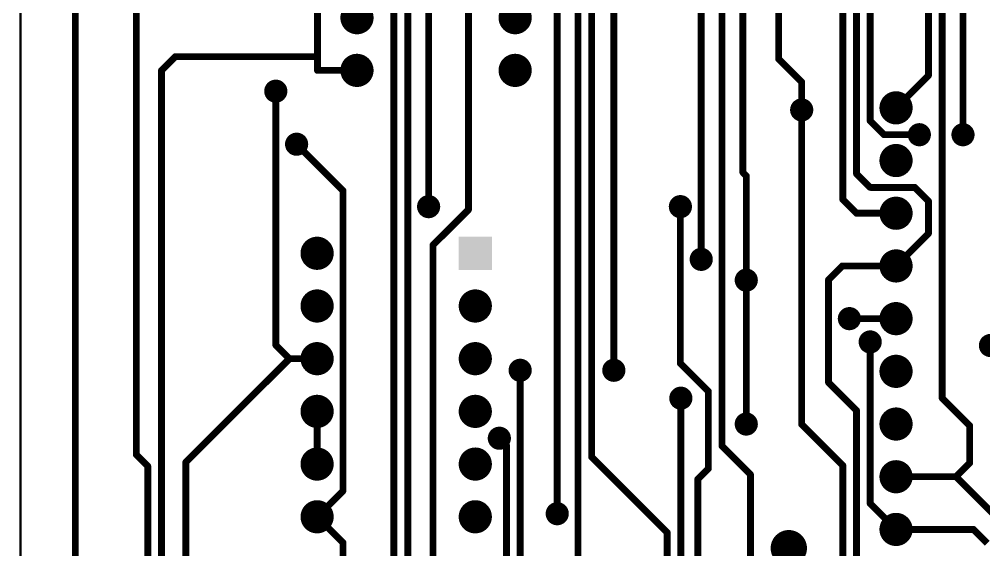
# Model space of a CAD drawing. Extents: x 0 to 107, y 0 to 143.
# Drawn here: x -0.06 to 46.4, y 67.06 to 92.62 of the extents above; entities that cross this region are included whole.
import ezdxf

# ---------------------------------------------------------------- set-up
doc = ezdxf.new("R2010")
doc.units = 0
for name, color, linetype in [('Board_Outline', 21, 'CONTINUOUS'), ('Bottom', 10, 'CONTINUOUS'), ('Bottom_Mask', 15, 'CONTINUOUS')]:
    doc.layers.add(name, color=color, linetype=linetype)

msp = doc.modelspace()

# ---------------------------------------------------------------- linework, layer by layer
at = {"layer": 'Board_Outline', "linetype": 'CONTINUOUS', "const_width": 0.12}
msp.add_lwpolyline([(107.1581, 142.5924), (0, 142.5924), (0, 0), (107.1581, 0), (107.1581, 142.5924)], dxfattribs=at)
at = {"layer": 'Bottom', "linetype": 'CONTINUOUS', "const_width": 0.33}
for points in [[(2.6427, 15.0902), (2.6427, 132.955)], [(33.7947, 130.5727), (33.7947, 72.0553)], [(19.6597, 83.5932), (19.6597, 129.9459)], [(34.7977, 85.2453), (34.7977, 125.957)], [(18.6567, 124.954), (18.6567, 62.5567)], [(5.5789, 71.638), (5.5789, 117.4552)], [(27.5176, 116.9713), (27.5176, 71.5233)], [(39.6127, 83.9351), (39.6127, 114.7901)], [(45.4028, 114.1551), (45.4028, 87.0603)], [(40.2727, 110.3701), (40.2727, 85.1801)], [(32.7917, 81.0532), (32.7917, 102.8203)], [(17.9876, 65.0876), (17.9876, 101.0805)], [(26.8576, 50.1352), (26.8576, 99.6604)], [(44.3998, 99.4482), (44.3998, 74.3615)], [(21.5797, 99.0255), (21.5797, 83.4462)], [(14.3027, 90.8205), (14.3027, 98.4154)], [(25.8546, 98.3655), (25.8546, 68.7945)], [(40.9327, 98.3301), (40.9327, 87.7201)], [(43.7398, 89.9172), (43.7398, 95.473)], [(28.5827, 94.1352), (28.5827, 75.7063)], [(36.5227, 90.7102), (36.5227, 94.1352)], [(6.7902, 90.1605), (7.4502, 90.8205)], [(7.4502, 90.8205), (14.3027, 90.8205)], [(14.3027, 90.8205), (14.3027, 90.1604)], [(37.6327, 89.6002), (36.5227, 90.7102)], [(6.7902, 18.9252), (6.7902, 90.1605)], [(14.3027, 90.1604), (16.2077, 90.1604)], [(37.6327, 88.2542), (37.6327, 89.6002)], [(42.1777, 88.3551), (43.7398, 89.9172)], [(12.2967, 76.9252), (12.2967, 89.1575)], [(37.6327, 73.1024), (37.6327, 88.2542)], [(40.9327, 87.7201), (41.5927, 87.0602)], [(41.5927, 87.0602), (43.3006, 87.0602)], [(13.2997, 86.6022), (15.5327, 84.3692)], [(34.9627, 85.0803), (34.7977, 85.2453)], [(34.9627, 80.0502), (34.9627, 85.0803)], [(40.2727, 85.1801), (40.9327, 84.5202)], [(40.9327, 84.5202), (43.0798, 84.5202)], [(43.0798, 84.5202), (43.7398, 83.8602)], [(15.5327, 84.3692), (15.5327, 69.8902)], [(40.2727, 83.2751), (39.6127, 83.9351)], [(31.7887, 83.5932), (31.7887, 76.0363)], [(43.7398, 83.8602), (43.7398, 82.2973)], [(21.5797, 83.4462), (19.8677, 81.7342)], [(42.1777, 83.2751), (40.2727, 83.2751)], [(43.7398, 82.2973), (42.1777, 80.7352)], [(19.8677, 81.7342), (19.8677, 54.2907)], [(39.5867, 80.7352), (38.9267, 80.0752)], [(42.1777, 80.7352), (39.5867, 80.7352)], [(34.9627, 73.1153), (34.9627, 80.0502)], [(38.9267, 80.0752), (38.9267, 75.1179)], [(42.1777, 78.1951), (39.9297, 78.1952)], [(40.9327, 77.0722), (40.9327, 69.2801)], [(12.9567, 76.2652), (12.2967, 76.9252)], [(7.9602, 71.2686), (12.9567, 76.2652)], [(12.9567, 76.2652), (14.2877, 76.2652)], [(31.7887, 76.0363), (33.1347, 74.6903)], [(24.0697, 65.9479), (24.0697, 75.7063)], [(38.9267, 75.1179), (40.2727, 73.7719)], [(33.1347, 74.6903), (33.1347, 70.9656)], [(31.8106, 74.3603), (31.8106, 29.6951)], [(44.3998, 74.3615), (45.7224, 73.0389)], [(14.2877, 71.1852), (14.2877, 73.7252)], [(40.2727, 73.7719), (40.2727, 63.9262)], [(39.6127, 71.1224), (37.6327, 73.1024)], [(45.7224, 73.0389), (45.7224, 71.2351)], [(23.4097, 72.0872), (23.0667, 72.4302)], [(23.0667, 72.4302), (23.0667, 72.4302)], [(23.4097, 64.7011), (23.4097, 72.0872)], [(33.7947, 72.0553), (35.1626, 70.6874)], [(6.1302, 71.0868), (5.5789, 71.638)], [(27.5176, 71.5233), (31.1506, 67.8903)], [(6.1302, 19.8532), (6.1302, 71.0868)], [(7.9602, 62.5077), (7.9602, 71.2686)], [(33.1347, 70.9656), (32.6257, 70.4567)], [(39.6127, 63.2662), (39.6127, 71.1224)], [(45.7224, 71.2351), (45.0624, 70.5751)], [(32.6257, 70.4567), (32.6257, 62.134)], [(35.1626, 70.6874), (35.1626, 45.0303)], [(42.1777, 70.5751), (45.0624, 70.5751)], [(45.0624, 70.5751), (47.2327, 68.4048)], [(15.5327, 69.8902), (14.2877, 68.6452)], [(40.9327, 69.2801), (42.1777, 68.0351)], [(14.2877, 68.6452), (15.5327, 67.4002)], [(31.1506, 67.8903), (31.1506, 39.3652)], [(42.1777, 68.0351), (45.9127, 68.0351)], [(45.9127, 68.0351), (46.5727, 67.3752)], [(15.5327, 67.4002), (15.5327, 63.9956)]]:
    msp.add_lwpolyline(points, dxfattribs=at)
at = {"layer": 'Bottom', "linetype": 'CONTINUOUS'}
for points, const_width in [([(16.5827, 92.7004, 1), (15.8327, 92.7004, 1), (16.5827, 92.7004, 1)], 0.75), ([(24.2027, 92.7004, 1), (23.4527, 92.7004, 1), (24.2027, 92.7004, 1)], 0.75), ([(7.5327, 90.8205, 1), (7.3677, 90.8205, 1), (7.5327, 90.8205, 1)], 0.165), ([(7.5327, 90.8205, 1), (7.3677, 90.8205, 1), (7.5327, 90.8205, 1)], 0.165), ([(14.3852, 90.8205, 1), (14.2202, 90.8205, 1), (14.3852, 90.8205, 1)], 0.165), ([(14.3852, 90.8205, 1), (14.2202, 90.8205, 1), (14.3852, 90.8205, 1)], 0.165), ([(14.3852, 90.8205, 1), (14.2202, 90.8205, 1), (14.3852, 90.8205, 1)], 0.165), ([(16.5827, 90.1604, 1), (15.8327, 90.1604, 1), (16.5827, 90.1604, 1)], 0.75), ([(24.2027, 90.1604, 1), (23.4527, 90.1604, 1), (24.2027, 90.1604, 1)], 0.75), ([(36.6052, 90.7102, 1), (36.4402, 90.7102, 1), (36.6052, 90.7102, 1)], 0.165), ([(36.6052, 90.7102, 1), (36.4402, 90.7102, 1), (36.6052, 90.7102, 1)], 0.165), ([(6.8727, 90.1605, 1), (6.7077, 90.1605, 1), (6.8727, 90.1605, 1)], 0.165), ([(6.8727, 90.1605, 1), (6.7077, 90.1605, 1), (6.8727, 90.1605, 1)], 0.165), ([(14.3852, 90.1604, 1), (14.2202, 90.1604, 1), (14.3852, 90.1604, 1)], 0.165), ([(14.3852, 90.1604, 1), (14.2202, 90.1604, 1), (14.3852, 90.1604, 1)], 0.165), ([(16.2902, 90.1604, 1), (16.1252, 90.1604, 1), (16.2902, 90.1604, 1)], 0.165), ([(37.7152, 89.6002, 1), (37.5502, 89.6002, 1), (37.7152, 89.6002, 1)], 0.165), ([(37.7152, 89.6002, 1), (37.5502, 89.6002, 1), (37.7152, 89.6002, 1)], 0.165), ([(43.8223, 89.9172, 1), (43.6573, 89.9172, 1), (43.8223, 89.9172, 1)], 0.165), ([(43.8223, 89.9172, 1), (43.6573, 89.9172, 1), (43.8223, 89.9172, 1)], 0.165), ([(12.5507, 89.1575, 1), (12.0427, 89.1575, 1), (12.5507, 89.1575, 1)], 0.508), ([(12.3792, 89.1575, 1), (12.2142, 89.1575, 1), (12.3792, 89.1575, 1)], 0.165), ([(37.8867, 88.2542, 1), (37.3787, 88.2542, 1), (37.8867, 88.2542, 1)], 0.508), ([(42.5527, 88.3551, 1), (41.8027, 88.3551, 1), (42.5527, 88.3551, 1)], 0.75), ([(37.7152, 88.2542, 1), (37.5502, 88.2542, 1), (37.7152, 88.2542, 1)], 0.165), ([(37.7152, 88.2542, 1), (37.5502, 88.2542, 1), (37.7152, 88.2542, 1)], 0.165), ([(42.2602, 88.3551, 1), (42.0952, 88.3551, 1), (42.2602, 88.3551, 1)], 0.165), ([(41.0152, 87.7201, 1), (40.8502, 87.7201, 1), (41.0152, 87.7201, 1)], 0.165), ([(41.0152, 87.7201, 1), (40.8502, 87.7201, 1), (41.0152, 87.7201, 1)], 0.165), ([(43.5546, 87.0602, 1), (43.0466, 87.0602, 1), (43.5546, 87.0602, 1)], 0.508), ([(45.6568, 87.0603, 1), (45.1488, 87.0603, 1), (45.6568, 87.0603, 1)], 0.508), ([(13.5537, 86.6022, 1), (13.0457, 86.6022, 1), (13.5537, 86.6022, 1)], 0.508), ([(41.6752, 87.0602, 1), (41.5102, 87.0602, 1), (41.6752, 87.0602, 1)], 0.165), ([(41.6752, 87.0602, 1), (41.5102, 87.0602, 1), (41.6752, 87.0602, 1)], 0.165), ([(43.3831, 87.0602, 1), (43.2181, 87.0602, 1), (43.3831, 87.0602, 1)], 0.165), ([(45.4853, 87.0603, 1), (45.3203, 87.0603, 1), (45.4853, 87.0603, 1)], 0.165), ([(13.3822, 86.6022, 1), (13.2172, 86.6022, 1), (13.3822, 86.6022, 1)], 0.165), ([(42.5527, 85.8151, 1), (41.8027, 85.8151, 1), (42.5527, 85.8151, 1)], 0.75), ([(34.8802, 85.2453, 1), (34.7152, 85.2453, 1), (34.8802, 85.2453, 1)], 0.165), ([(34.8802, 85.2453, 1), (34.7152, 85.2453, 1), (34.8802, 85.2453, 1)], 0.165), ([(35.0452, 85.0803, 1), (34.8802, 85.0803, 1), (35.0452, 85.0803, 1)], 0.165), ([(35.0452, 85.0803, 1), (34.8802, 85.0803, 1), (35.0452, 85.0803, 1)], 0.165), ([(40.3552, 85.1801, 1), (40.1902, 85.1801, 1), (40.3552, 85.1801, 1)], 0.165), ([(40.3552, 85.1801, 1), (40.1902, 85.1801, 1), (40.3552, 85.1801, 1)], 0.165), ([(41.0152, 84.5202, 1), (40.8502, 84.5202, 1), (41.0152, 84.5202, 1)], 0.165), ([(41.0152, 84.5202, 1), (40.8502, 84.5202, 1), (41.0152, 84.5202, 1)], 0.165), ([(43.1623, 84.5202, 1), (42.9973, 84.5202, 1), (43.1623, 84.5202, 1)], 0.165), ([(43.1623, 84.5202, 1), (42.9973, 84.5202, 1), (43.1623, 84.5202, 1)], 0.165), ([(15.6152, 84.3692, 1), (15.4502, 84.3692, 1), (15.6152, 84.3692, 1)], 0.165), ([(15.6152, 84.3692, 1), (15.4502, 84.3692, 1), (15.6152, 84.3692, 1)], 0.165), ([(19.9137, 83.5932, 1), (19.4057, 83.5932, 1), (19.9137, 83.5932, 1)], 0.508), ([(32.0427, 83.5932, 1), (31.5347, 83.5932, 1), (32.0427, 83.5932, 1)], 0.508), ([(39.6952, 83.9351, 1), (39.5302, 83.9351, 1), (39.6952, 83.9351, 1)], 0.165), ([(39.6952, 83.9351, 1), (39.5302, 83.9351, 1), (39.6952, 83.9351, 1)], 0.165), ([(19.7422, 83.5932, 1), (19.5772, 83.5932, 1), (19.7422, 83.5932, 1)], 0.165), ([(31.8712, 83.5932, 1), (31.7062, 83.5932, 1), (31.8712, 83.5932, 1)], 0.165), ([(42.5527, 83.2751, 1), (41.8027, 83.2751, 1), (42.5527, 83.2751, 1)], 0.75), ([(43.8223, 83.8602, 1), (43.6573, 83.8602, 1), (43.8223, 83.8602, 1)], 0.165), ([(43.8223, 83.8602, 1), (43.6573, 83.8602, 1), (43.8223, 83.8602, 1)], 0.165), ([(21.6622, 83.4462, 1), (21.4972, 83.4462, 1), (21.6622, 83.4462, 1)], 0.165), ([(21.6622, 83.4462, 1), (21.4972, 83.4462, 1), (21.6622, 83.4462, 1)], 0.165), ([(40.3552, 83.2751, 1), (40.1902, 83.2751, 1), (40.3552, 83.2751, 1)], 0.165), ([(40.3552, 83.2751, 1), (40.1902, 83.2751, 1), (40.3552, 83.2751, 1)], 0.165), ([(42.2602, 83.2751, 1), (42.0952, 83.2751, 1), (42.2602, 83.2751, 1)], 0.165), ([(43.8223, 82.2973, 1), (43.6573, 82.2973, 1), (43.8223, 82.2973, 1)], 0.165), ([(43.8223, 82.2973, 1), (43.6573, 82.2973, 1), (43.8223, 82.2973, 1)], 0.165), ([(14.6627, 81.3452, 1), (13.9127, 81.3452, 1), (14.6627, 81.3452, 1)], 0.75), ([(19.9502, 81.7342, 1), (19.7852, 81.7342, 1), (19.9502, 81.7342, 1)], 0.165), ([(19.9502, 81.7342, 1), (19.7852, 81.7342, 1), (19.9502, 81.7342, 1)], 0.165), ([(33.0457, 81.0532, 1), (32.5377, 81.0532, 1), (33.0457, 81.0532, 1)], 0.508), ([(42.5527, 80.7352, 1), (41.8027, 80.7352, 1), (42.5527, 80.7352, 1)], 0.75), ([(32.8742, 81.0532, 1), (32.7092, 81.0532, 1), (32.8742, 81.0532, 1)], 0.165), ([(39.6692, 80.7352, 1), (39.5042, 80.7352, 1), (39.6692, 80.7352, 1)], 0.165), ([(39.6692, 80.7352, 1), (39.5042, 80.7352, 1), (39.6692, 80.7352, 1)], 0.165), ([(42.2602, 80.7352, 1), (42.0952, 80.7352, 1), (42.2602, 80.7352, 1)], 0.165), ([(42.2602, 80.7352, 1), (42.0952, 80.7352, 1), (42.2602, 80.7352, 1)], 0.165), ([(35.2167, 80.0502, 1), (34.7087, 80.0502, 1), (35.2167, 80.0502, 1)], 0.508), ([(35.0452, 80.0502, 1), (34.8802, 80.0502, 1), (35.0452, 80.0502, 1)], 0.165), ([(35.0452, 80.0502, 1), (34.8802, 80.0502, 1), (35.0452, 80.0502, 1)], 0.165), ([(39.0092, 80.0752, 1), (38.8442, 80.0752, 1), (39.0092, 80.0752, 1)], 0.165), ([(39.0092, 80.0752, 1), (38.8442, 80.0752, 1), (39.0092, 80.0752, 1)], 0.165), ([(14.6627, 78.8052, 1), (13.9127, 78.8052, 1), (14.6627, 78.8052, 1)], 0.75), ([(22.2827, 78.8052, 1), (21.5327, 78.8052, 1), (22.2827, 78.8052, 1)], 0.75), ([(40.1837, 78.1952, 1), (39.6757, 78.1952, 1), (40.1837, 78.1952, 1)], 0.508), ([(42.5527, 78.1951, 1), (41.8027, 78.1951, 1), (42.5527, 78.1951, 1)], 0.75), ([(40.0122, 78.1952, 1), (39.8472, 78.1952, 1), (40.0122, 78.1952, 1)], 0.165), ([(42.2602, 78.1951, 1), (42.0952, 78.1951, 1), (42.2602, 78.1951, 1)], 0.165), ([(41.1867, 77.0722, 1), (40.6787, 77.0722, 1), (41.1867, 77.0722, 1)], 0.508), ([(41.0152, 77.0722, 1), (40.8502, 77.0722, 1), (41.0152, 77.0722, 1)], 0.165), ([(46.9794, 76.9002, 1), (46.4714, 76.9002, 1), (46.9794, 76.9002, 1)], 0.508), ([(12.3792, 76.9252, 1), (12.2142, 76.9252, 1), (12.3792, 76.9252, 1)], 0.165), ([(12.3792, 76.9252, 1), (12.2142, 76.9252, 1), (12.3792, 76.9252, 1)], 0.165), ([(14.6627, 76.2652, 1), (13.9127, 76.2652, 1), (14.6627, 76.2652, 1)], 0.75), ([(22.2827, 76.2652, 1), (21.5327, 76.2652, 1), (22.2827, 76.2652, 1)], 0.75), ([(13.0392, 76.2652, 1), (12.8742, 76.2652, 1), (13.0392, 76.2652, 1)], 0.165), ([(13.0392, 76.2652, 1), (12.8742, 76.2652, 1), (13.0392, 76.2652, 1)], 0.165), ([(13.0392, 76.2652, 1), (12.8742, 76.2652, 1), (13.0392, 76.2652, 1)], 0.165), ([(14.3702, 76.2652, 1), (14.2052, 76.2652, 1), (14.3702, 76.2652, 1)], 0.165), ([(24.3237, 75.7063, 1), (23.8157, 75.7063, 1), (24.3237, 75.7063, 1)], 0.508), ([(28.8367, 75.7063, 1), (28.3287, 75.7063, 1), (28.8367, 75.7063, 1)], 0.508), ([(31.8712, 76.0363, 1), (31.7062, 76.0363, 1), (31.8712, 76.0363, 1)], 0.165), ([(31.8712, 76.0363, 1), (31.7062, 76.0363, 1), (31.8712, 76.0363, 1)], 0.165), ([(42.5527, 75.6551, 1), (41.8027, 75.6551, 1), (42.5527, 75.6551, 1)], 0.75), ([(24.1522, 75.7063, 1), (23.9872, 75.7063, 1), (24.1522, 75.7063, 1)], 0.165), ([(28.6652, 75.7063, 1), (28.5002, 75.7063, 1), (28.6652, 75.7063, 1)], 0.165), ([(39.0092, 75.1179, 1), (38.8442, 75.1179, 1), (39.0092, 75.1179, 1)], 0.165), ([(39.0092, 75.1179, 1), (38.8442, 75.1179, 1), (39.0092, 75.1179, 1)], 0.165), ([(32.0646, 74.3603, 1), (31.5566, 74.3603, 1), (32.0646, 74.3603, 1)], 0.508), ([(33.2172, 74.6903, 1), (33.0522, 74.6903, 1), (33.2172, 74.6903, 1)], 0.165), ([(33.2172, 74.6903, 1), (33.0522, 74.6903, 1), (33.2172, 74.6903, 1)], 0.165), ([(14.6627, 73.7252, 1), (13.9127, 73.7252, 1), (14.6627, 73.7252, 1)], 0.75), ([(22.2827, 73.7252, 1), (21.5327, 73.7252, 1), (22.2827, 73.7252, 1)], 0.75), ([(31.8931, 74.3603, 1), (31.7281, 74.3603, 1), (31.8931, 74.3603, 1)], 0.165), ([(44.4823, 74.3615, 1), (44.3173, 74.3615, 1), (44.4823, 74.3615, 1)], 0.165), ([(44.4823, 74.3615, 1), (44.3173, 74.3615, 1), (44.4823, 74.3615, 1)], 0.165), ([(14.3702, 73.7252, 1), (14.2052, 73.7252, 1), (14.3702, 73.7252, 1)], 0.165), ([(40.3552, 73.7719, 1), (40.1902, 73.7719, 1), (40.3552, 73.7719, 1)], 0.165), ([(40.3552, 73.7719, 1), (40.1902, 73.7719, 1), (40.3552, 73.7719, 1)], 0.165), ([(35.2167, 73.1153, 1), (34.7087, 73.1153, 1), (35.2167, 73.1153, 1)], 0.508), ([(42.5527, 73.1152, 1), (41.8027, 73.1152, 1), (42.5527, 73.1152, 1)], 0.75), ([(35.0452, 73.1153, 1), (34.8802, 73.1153, 1), (35.0452, 73.1153, 1)], 0.165), ([(37.7152, 73.1024, 1), (37.5502, 73.1024, 1), (37.7152, 73.1024, 1)], 0.165), ([(37.7152, 73.1024, 1), (37.5502, 73.1024, 1), (37.7152, 73.1024, 1)], 0.165), ([(45.8049, 73.0389, 1), (45.6399, 73.0389, 1), (45.8049, 73.0389, 1)], 0.165), ([(45.8049, 73.0389, 1), (45.6399, 73.0389, 1), (45.8049, 73.0389, 1)], 0.165), ([(23.3207, 72.4302, 1), (22.8127, 72.4302, 1), (23.3207, 72.4302, 1)], 0.508), ([(23.1492, 72.4302, 1), (22.9842, 72.4302, 1), (23.1492, 72.4302, 1)], 0.165), ([(23.1492, 72.4302, 1), (22.9842, 72.4302, 1), (23.1492, 72.4302, 1)], 0.165), ([(23.4922, 72.0872, 1), (23.3272, 72.0872, 1), (23.4922, 72.0872, 1)], 0.165), ([(23.4922, 72.0872, 1), (23.3272, 72.0872, 1), (23.4922, 72.0872, 1)], 0.165), ([(33.8772, 72.0553, 1), (33.7122, 72.0553, 1), (33.8772, 72.0553, 1)], 0.165), ([(33.8772, 72.0553, 1), (33.7122, 72.0553, 1), (33.8772, 72.0553, 1)], 0.165), ([(5.6614, 71.638, 1), (5.4964, 71.638, 1), (5.6614, 71.638, 1)], 0.165), ([(5.6614, 71.638, 1), (5.4964, 71.638, 1), (5.6614, 71.638, 1)], 0.165), ([(14.6627, 71.1852, 1), (13.9127, 71.1852, 1), (14.6627, 71.1852, 1)], 0.75), ([(22.2827, 71.1852, 1), (21.5327, 71.1852, 1), (22.2827, 71.1852, 1)], 0.75), ([(27.6001, 71.5233, 1), (27.4351, 71.5233, 1), (27.6001, 71.5233, 1)], 0.165), ([(27.6001, 71.5233, 1), (27.4351, 71.5233, 1), (27.6001, 71.5233, 1)], 0.165), ([(6.2127, 71.0868, 1), (6.0477, 71.0868, 1), (6.2127, 71.0868, 1)], 0.165), ([(6.2127, 71.0868, 1), (6.0477, 71.0868, 1), (6.2127, 71.0868, 1)], 0.165), ([(8.0427, 71.2686, 1), (7.8777, 71.2686, 1), (8.0427, 71.2686, 1)], 0.165), ([(8.0427, 71.2686, 1), (7.8777, 71.2686, 1), (8.0427, 71.2686, 1)], 0.165), ([(14.3702, 71.1852, 1), (14.2052, 71.1852, 1), (14.3702, 71.1852, 1)], 0.165), ([(33.2172, 70.9656, 1), (33.0522, 70.9656, 1), (33.2172, 70.9656, 1)], 0.165), ([(33.2172, 70.9656, 1), (33.0522, 70.9656, 1), (33.2172, 70.9656, 1)], 0.165), ([(39.6952, 71.1224, 1), (39.5302, 71.1224, 1), (39.6952, 71.1224, 1)], 0.165), ([(39.6952, 71.1224, 1), (39.5302, 71.1224, 1), (39.6952, 71.1224, 1)], 0.165), ([(42.5527, 70.5751, 1), (41.8027, 70.5751, 1), (42.5527, 70.5751, 1)], 0.75), ([(45.8049, 71.2351, 1), (45.6399, 71.2351, 1), (45.8049, 71.2351, 1)], 0.165), ([(45.8049, 71.2351, 1), (45.6399, 71.2351, 1), (45.8049, 71.2351, 1)], 0.165), ([(32.7082, 70.4567, 1), (32.5432, 70.4567, 1), (32.7082, 70.4567, 1)], 0.165), ([(32.7082, 70.4567, 1), (32.5432, 70.4567, 1), (32.7082, 70.4567, 1)], 0.165), ([(35.2451, 70.6874, 1), (35.0801, 70.6874, 1), (35.2451, 70.6874, 1)], 0.165), ([(35.2451, 70.6874, 1), (35.0801, 70.6874, 1), (35.2451, 70.6874, 1)], 0.165), ([(42.2602, 70.5751, 1), (42.0952, 70.5751, 1), (42.2602, 70.5751, 1)], 0.165), ([(45.1449, 70.5751, 1), (44.9799, 70.5751, 1), (45.1449, 70.5751, 1)], 0.165), ([(45.1449, 70.5751, 1), (44.9799, 70.5751, 1), (45.1449, 70.5751, 1)], 0.165), ([(45.1449, 70.5751, 1), (44.9799, 70.5751, 1), (45.1449, 70.5751, 1)], 0.165), ([(15.6152, 69.8902, 1), (15.4502, 69.8902, 1), (15.6152, 69.8902, 1)], 0.165), ([(15.6152, 69.8902, 1), (15.4502, 69.8902, 1), (15.6152, 69.8902, 1)], 0.165), ([(14.6627, 68.6452, 1), (13.9127, 68.6452, 1), (14.6627, 68.6452, 1)], 0.75), ([(22.2827, 68.6452, 1), (21.5327, 68.6452, 1), (22.2827, 68.6452, 1)], 0.75), ([(26.1086, 68.7945, 1), (25.6006, 68.7945, 1), (26.1086, 68.7945, 1)], 0.508), ([(41.0152, 69.2801, 1), (40.8502, 69.2801, 1), (41.0152, 69.2801, 1)], 0.165), ([(41.0152, 69.2801, 1), (40.8502, 69.2801, 1), (41.0152, 69.2801, 1)], 0.165), ([(14.3702, 68.6452, 1), (14.2052, 68.6452, 1), (14.3702, 68.6452, 1)], 0.165), ([(14.3702, 68.6452, 1), (14.2052, 68.6452, 1), (14.3702, 68.6452, 1)], 0.165), ([(25.9371, 68.7945, 1), (25.7721, 68.7945, 1), (25.9371, 68.7945, 1)], 0.165), ([(42.5527, 68.0351, 1), (41.8027, 68.0351, 1), (42.5527, 68.0351, 1)], 0.75), ([(31.2331, 67.8903, 1), (31.0681, 67.8903, 1), (31.2331, 67.8903, 1)], 0.165), ([(31.2331, 67.8903, 1), (31.0681, 67.8903, 1), (31.2331, 67.8903, 1)], 0.165), ([(37.4239, 67.1314, 1), (36.5989, 67.1314, 1), (37.4239, 67.1314, 1)], 0.825), ([(42.2602, 68.0351, 1), (42.0952, 68.0351, 1), (42.2602, 68.0351, 1)], 0.165), ([(42.2602, 68.0351, 1), (42.0952, 68.0351, 1), (42.2602, 68.0351, 1)], 0.165), ([(45.9952, 68.0351, 1), (45.8302, 68.0351, 1), (45.9952, 68.0351, 1)], 0.165), ([(45.9952, 68.0351, 1), (45.8302, 68.0351, 1), (45.9952, 68.0351, 1)], 0.165), ([(15.6152, 67.4002, 1), (15.4502, 67.4002, 1), (15.6152, 67.4002, 1)], 0.165), ([(15.6152, 67.4002, 1), (15.4502, 67.4002, 1), (15.6152, 67.4002, 1)], 0.165)]:
    msp.add_lwpolyline(points, format="xyb", dxfattribs=dict(at, const_width=const_width))
at = {"layer": 'Bottom'}
msp.add_solid([(22.6577, 82.0952), (21.1577, 82.0952), (22.6577, 80.5952), (21.1577, 80.5952)], dxfattribs=at)
at = {"layer": 'Bottom_Mask', "linetype": 'CONTINUOUS'}
for points, const_width in [([(16.6077, 92.7004, 1), (15.8077, 92.7004, 1), (16.6077, 92.7004, 1)], 0.8), ([(24.2277, 92.7004, 1), (23.4277, 92.7004, 1), (24.2277, 92.7004, 1)], 0.8), ([(16.6077, 90.1604, 1), (15.8077, 90.1604, 1), (16.6077, 90.1604, 1)], 0.8), ([(24.2277, 90.1604, 1), (23.4277, 90.1604, 1), (24.2277, 90.1604, 1)], 0.8), ([(12.5757, 89.1575, 1), (12.0177, 89.1575, 1), (12.5757, 89.1575, 1)], 0.558), ([(37.9117, 88.2542, 1), (37.3537, 88.2542, 1), (37.9117, 88.2542, 1)], 0.558), ([(42.5777, 88.3551, 1), (41.7777, 88.3551, 1), (42.5777, 88.3551, 1)], 0.8), ([(43.5796, 87.0602, 1), (43.0216, 87.0602, 1), (43.5796, 87.0602, 1)], 0.558), ([(45.6818, 87.0603, 1), (45.1238, 87.0603, 1), (45.6818, 87.0603, 1)], 0.558), ([(13.5787, 86.6022, 1), (13.0207, 86.6022, 1), (13.5787, 86.6022, 1)], 0.558), ([(42.5777, 85.8151, 1), (41.7777, 85.8151, 1), (42.5777, 85.8151, 1)], 0.8), ([(19.9387, 83.5932, 1), (19.3807, 83.5932, 1), (19.9387, 83.5932, 1)], 0.558), ([(32.0677, 83.5932, 1), (31.5097, 83.5932, 1), (32.0677, 83.5932, 1)], 0.558), ([(42.5777, 83.2751, 1), (41.7777, 83.2751, 1), (42.5777, 83.2751, 1)], 0.8), ([(14.6877, 81.3452, 1), (13.8877, 81.3452, 1), (14.6877, 81.3452, 1)], 0.8), ([(33.0707, 81.0532, 1), (32.5127, 81.0532, 1), (33.0707, 81.0532, 1)], 0.558), ([(42.5777, 80.7352, 1), (41.7777, 80.7352, 1), (42.5777, 80.7352, 1)], 0.8), ([(35.2417, 80.0502, 1), (34.6837, 80.0502, 1), (35.2417, 80.0502, 1)], 0.558), ([(14.6877, 78.8052, 1), (13.8877, 78.8052, 1), (14.6877, 78.8052, 1)], 0.8), ([(22.3077, 78.8052, 1), (21.5077, 78.8052, 1), (22.3077, 78.8052, 1)], 0.8), ([(42.5777, 78.1951, 1), (41.7777, 78.1951, 1), (42.5777, 78.1951, 1)], 0.8), ([(40.2087, 78.1952, 1), (39.6507, 78.1952, 1), (40.2087, 78.1952, 1)], 0.558), ([(41.2117, 77.0722, 1), (40.6537, 77.0722, 1), (41.2117, 77.0722, 1)], 0.558), ([(47.0044, 76.9002, 1), (46.4464, 76.9002, 1), (47.0044, 76.9002, 1)], 0.558), ([(14.6877, 76.2652, 1), (13.8877, 76.2652, 1), (14.6877, 76.2652, 1)], 0.8), ([(22.3077, 76.2652, 1), (21.5077, 76.2652, 1), (22.3077, 76.2652, 1)], 0.8), ([(24.3487, 75.7063, 1), (23.7907, 75.7063, 1), (24.3487, 75.7063, 1)], 0.558), ([(28.8617, 75.7063, 1), (28.3037, 75.7063, 1), (28.8617, 75.7063, 1)], 0.558), ([(42.5777, 75.6551, 1), (41.7777, 75.6551, 1), (42.5777, 75.6551, 1)], 0.8), ([(32.0896, 74.3603, 1), (31.5316, 74.3603, 1), (32.0896, 74.3603, 1)], 0.558), ([(14.6877, 73.7252, 1), (13.8877, 73.7252, 1), (14.6877, 73.7252, 1)], 0.8), ([(22.3077, 73.7252, 1), (21.5077, 73.7252, 1), (22.3077, 73.7252, 1)], 0.8), ([(42.5777, 73.1152, 1), (41.7777, 73.1152, 1), (42.5777, 73.1152, 1)], 0.8), ([(35.2417, 73.1153, 1), (34.6837, 73.1153, 1), (35.2417, 73.1153, 1)], 0.558), ([(23.3457, 72.4302, 1), (22.7877, 72.4302, 1), (23.3457, 72.4302, 1)], 0.558), ([(14.6877, 71.1852, 1), (13.8877, 71.1852, 1), (14.6877, 71.1852, 1)], 0.8), ([(22.3077, 71.1852, 1), (21.5077, 71.1852, 1), (22.3077, 71.1852, 1)], 0.8), ([(42.5777, 70.5751, 1), (41.7777, 70.5751, 1), (42.5777, 70.5751, 1)], 0.8), ([(14.6877, 68.6452, 1), (13.8877, 68.6452, 1), (14.6877, 68.6452, 1)], 0.8), ([(22.3077, 68.6452, 1), (21.5077, 68.6452, 1), (22.3077, 68.6452, 1)], 0.8), ([(26.1336, 68.7945, 1), (25.5756, 68.7945, 1), (26.1336, 68.7945, 1)], 0.558), ([(42.5777, 68.0351, 1), (41.7777, 68.0351, 1), (42.5777, 68.0351, 1)], 0.8), ([(37.4489, 67.1314, 1), (36.5739, 67.1314, 1), (37.4489, 67.1314, 1)], 0.875)]:
    msp.add_lwpolyline(points, format="xyb", dxfattribs=dict(at, const_width=const_width))
at = {"layer": 'Bottom_Mask'}
msp.add_solid([(22.7077, 82.1452), (21.1077, 82.1452), (22.7077, 80.5452), (21.1077, 80.5452)], dxfattribs=at)

doc.saveas('drawing.dxf')
